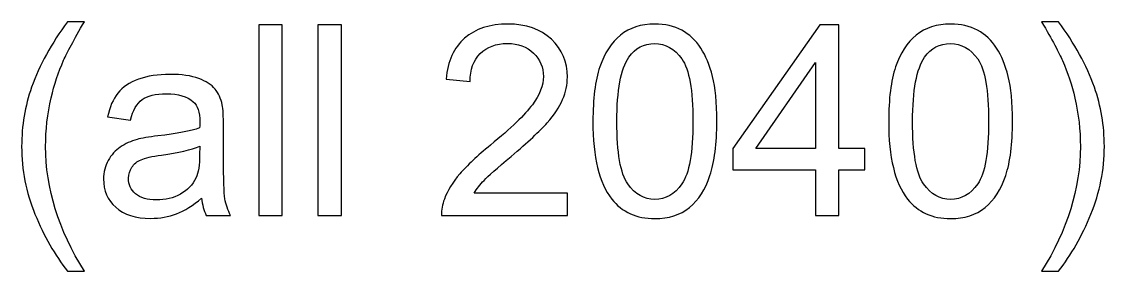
# Model space of a CAD drawing. Header units: inches. Extents: x -38 to 6, y -62 to 68.
# Drawn here: x -1.68 to 4.83, y -52.86 to -51.36 of the extents above; entities that cross this region are included whole.
import ezdxf

# ---------------------------------------------------------------- set-up
doc = ezdxf.new("R2010")
doc.units = ezdxf.units.IN
doc.header["$MEASUREMENT"] = 0
doc.layers.add('Layer 1', color=7, linetype='Continuous')

msp = doc.modelspace()

# ---------------------------------------------------------------- linework, layer by layer
at = {"layer": 'Layer 1', "color": 250}
for points, knots in [([(-1.4017, -52.8631), (-1.4789, -52.7655), (-1.5444, -52.6513), (-1.5979, -52.5203), (-1.5979, -52.5203), (-1.6514, -52.3893), (-1.678, -52.2535), (-1.678, -52.1133), (-1.678, -52.1133), (-1.678, -51.9895), (-1.658, -51.871), (-1.6181, -51.7579), (-1.6181, -51.7579), (-1.5712, -51.6264), (-1.4991, -51.4954), (-1.4017, -51.365), (-1.4017, -51.365), (-1.4017, -51.365), (-1.301, -51.365), (-1.301, -51.365), (-1.301, -51.365), (-1.3639, -51.473), (-1.4057, -51.5502), (-1.4259, -51.5966), (-1.4259, -51.5966), (-1.4576, -51.6682), (-1.4826, -51.743), (-1.5007, -51.821), (-1.5007, -51.821), (-1.5231, -51.9181), (-1.5342, -52.0158), (-1.5342, -52.1141), (-1.5342, -52.1141), (-1.5342, -52.364), (-1.4565, -52.6137), (-1.301, -52.8631), (-1.301, -52.8631), (-1.301, -52.8631), (-1.4017, -52.8631), (-1.4017, -52.8631)], [0, 0, 0, 0, 0.090909, 0.090909, 0.090909, 0.090909, 0.181818, 0.181818, 0.181818, 0.181818, 0.272727, 0.272727, 0.272727, 0.272727, 0.363636, 0.363636, 0.363636, 0.363636, 0.454545, 0.454545, 0.454545, 0.454545, 0.545455, 0.545455, 0.545455, 0.545455, 0.636364, 0.636364, 0.636364, 0.636364, 0.727273, 0.727273, 0.727273, 0.727273, 0.818182, 0.818182, 0.818182, 0.818182, 1, 1, 1, 1]), ([(1.6016, -52.3936), (1.6016, -52.3936), (1.6016, -52.5277), (1.6016, -52.5277), (1.6016, -52.5277), (1.6016, -52.5277), (0.8446, -52.5277), (0.8446, -52.5277), (0.8446, -52.5277), (0.8435, -52.4939), (0.8491, -52.4614), (0.8611, -52.43), (0.8611, -52.43), (0.8805, -52.3787), (0.9116, -52.3278), (0.9545, -52.278), (0.9545, -52.278), (0.9974, -52.2283), (1.0586, -52.1708), (1.1382, -52.1055), (1.1382, -52.1055), (1.262, -52.0036), (1.3461, -51.9229), (1.39, -51.8633), (1.39, -51.8633), (1.4342, -51.8037), (1.4563, -51.7472), (1.4563, -51.694), (1.4563, -51.694), (1.4563, -51.6383), (1.4363, -51.5915), (1.3964, -51.5532), (1.3964, -51.5532), (1.3565, -51.5151), (1.3043, -51.4959), (1.2401, -51.4959), (1.2401, -51.4959), (1.1722, -51.4959), (1.1179, -51.5162), (1.0772, -51.5566), (1.0772, -51.5566), (1.0365, -51.5968), (1.016, -51.6527), (1.0155, -51.7243), (1.0155, -51.7243), (1.0155, -51.7243), (0.8717, -51.71), (0.8717, -51.71), (0.8717, -51.71), (0.8816, -51.6024), (0.9188, -51.5204), (0.9832, -51.464), (0.9832, -51.464), (1.0479, -51.4075), (1.1344, -51.3793), (1.2433, -51.3793), (1.2433, -51.3793), (1.353, -51.3793), (1.44, -51.4097), (1.5039, -51.4706), (1.5039, -51.4706), (1.5681, -51.5316), (1.6, -51.6072), (1.6, -51.6972), (1.6, -51.6972), (1.6, -51.743), (1.5907, -51.788), (1.5718, -51.8321), (1.5718, -51.8321), (1.5532, -51.8766), (1.522, -51.9232), (1.4786, -51.9722), (1.4786, -51.9722), (1.435, -52.0209), (1.3629, -52.0882), (1.2622, -52.1734), (1.2622, -52.1734), (1.1778, -52.2442), (1.1235, -52.2921), (1.0996, -52.3174), (1.0996, -52.3174), (1.0756, -52.3427), (1.0559, -52.368), (1.0402, -52.3936), (1.0402, -52.3936), (1.0402, -52.3936), (1.6016, -52.3936), (1.6016, -52.3936)], [0, 0, 0, 0, 0.043478, 0.043478, 0.043478, 0.043478, 0.086957, 0.086957, 0.086957, 0.086957, 0.130435, 0.130435, 0.130435, 0.130435, 0.173913, 0.173913, 0.173913, 0.173913, 0.217391, 0.217391, 0.217391, 0.217391, 0.26087, 0.26087, 0.26087, 0.26087, 0.304348, 0.304348, 0.304348, 0.304348, 0.347826, 0.347826, 0.347826, 0.347826, 0.391304, 0.391304, 0.391304, 0.391304, 0.434783, 0.434783, 0.434783, 0.434783, 0.478261, 0.478261, 0.478261, 0.478261, 0.521739, 0.521739, 0.521739, 0.521739, 0.565217, 0.565217, 0.565217, 0.565217, 0.608696, 0.608696, 0.608696, 0.608696, 0.652174, 0.652174, 0.652174, 0.652174, 0.695652, 0.695652, 0.695652, 0.695652, 0.73913, 0.73913, 0.73913, 0.73913, 0.782609, 0.782609, 0.782609, 0.782609, 0.826087, 0.826087, 0.826087, 0.826087, 0.869565, 0.869565, 0.869565, 0.869565, 0.913043, 0.913043, 0.913043, 0.913043, 1, 1, 1, 1]), ([(1.7536, -51.9634), (1.7536, -51.8284), (1.7675, -51.7193), (1.7952, -51.6367), (1.7952, -51.6367), (1.8231, -51.554), (1.8644, -51.4903), (1.9192, -51.4459), (1.9192, -51.4459), (1.9738, -51.4014), (2.0427, -51.3793), (2.1258, -51.3793), (2.1258, -51.3793), (2.187, -51.3793), (2.2408, -51.3916), (2.2874, -51.4163), (2.2874, -51.4163), (2.3337, -51.4411), (2.372, -51.4768), (2.4018, -51.5233), (2.4018, -51.5233), (2.4317, -51.5697), (2.4551, -51.6264), (2.4721, -51.6932), (2.4721, -51.6932), (2.4894, -51.76), (2.4979, -51.8502), (2.4979, -51.9634), (2.4979, -51.9634), (2.4979, -52.0975), (2.4841, -52.2062), (2.4567, -52.2887), (2.4567, -52.2887), (2.4293, -52.3715), (2.388, -52.4351), (2.3332, -52.4798), (2.3332, -52.4798), (2.2786, -52.5245), (2.2094, -52.5469), (2.1258, -52.5469), (2.1258, -52.5469), (2.0158, -52.5469), (1.9293, -52.5078), (1.8665, -52.4292), (1.8665, -52.4292), (1.7912, -52.3334), (1.7536, -52.1782), (1.7536, -51.9634)], [0, 0, 0, 0, 0.076923, 0.076923, 0.076923, 0.076923, 0.153846, 0.153846, 0.153846, 0.153846, 0.230769, 0.230769, 0.230769, 0.230769, 0.307692, 0.307692, 0.307692, 0.307692, 0.384615, 0.384615, 0.384615, 0.384615, 0.461538, 0.461538, 0.461538, 0.461538, 0.538462, 0.538462, 0.538462, 0.538462, 0.615385, 0.615385, 0.615385, 0.615385, 0.692308, 0.692308, 0.692308, 0.692308, 0.769231, 0.769231, 0.769231, 0.769231, 0.846154, 0.846154, 0.846154, 0.846154, 1, 1, 1, 1]), ([(3.5303, -51.9634), (3.5303, -51.8284), (3.5441, -51.7193), (3.5718, -51.6367), (3.5718, -51.6367), (3.5998, -51.554), (3.641, -51.4903), (3.6959, -51.4459), (3.6959, -51.4459), (3.7504, -51.4014), (3.8194, -51.3793), (3.9024, -51.3793), (3.9024, -51.3793), (3.9636, -51.3793), (4.0174, -51.3916), (4.064, -51.4163), (4.064, -51.4163), (4.1103, -51.4411), (4.1487, -51.4768), (4.1785, -51.5233), (4.1785, -51.5233), (4.2083, -51.5697), (4.2317, -51.6264), (4.2488, -51.6932), (4.2488, -51.6932), (4.2661, -51.76), (4.2746, -51.8502), (4.2746, -51.9634), (4.2746, -51.9634), (4.2746, -52.0975), (4.2607, -52.2062), (4.2333, -52.2887), (4.2333, -52.2887), (4.2059, -52.3715), (4.1646, -52.4351), (4.1098, -52.4798), (4.1098, -52.4798), (4.0552, -52.5245), (3.986, -52.5469), (3.9024, -52.5469), (3.9024, -52.5469), (3.7925, -52.5469), (3.706, -52.5078), (3.6431, -52.4292), (3.6431, -52.4292), (3.5678, -52.3334), (3.5303, -52.1782), (3.5303, -51.9634)], [0, 0, 0, 0, 0.076923, 0.076923, 0.076923, 0.076923, 0.153846, 0.153846, 0.153846, 0.153846, 0.230769, 0.230769, 0.230769, 0.230769, 0.307692, 0.307692, 0.307692, 0.307692, 0.384615, 0.384615, 0.384615, 0.384615, 0.461538, 0.461538, 0.461538, 0.461538, 0.538462, 0.538462, 0.538462, 0.538462, 0.615385, 0.615385, 0.615385, 0.615385, 0.692308, 0.692308, 0.692308, 0.692308, 0.769231, 0.769231, 0.769231, 0.769231, 0.846154, 0.846154, 0.846154, 0.846154, 1, 1, 1, 1]), ([(4.5496, -52.8631), (4.5496, -52.8631), (4.4489, -52.8631), (4.4489, -52.8631), (4.4489, -52.8631), (4.6044, -52.6137), (4.6821, -52.364), (4.6821, -52.1141), (4.6821, -52.1141), (4.6821, -52.0164), (4.671, -51.9195), (4.6486, -51.8234), (4.6486, -51.8234), (4.631, -51.7454), (4.6063, -51.6706), (4.5746, -51.5987), (4.5746, -51.5987), (4.5544, -51.5521), (4.5123, -51.4741), (4.4489, -51.365), (4.4489, -51.365), (4.4489, -51.365), (4.5496, -51.365), (4.5496, -51.365), (4.5496, -51.365), (4.647, -51.4954), (4.7191, -51.6264), (4.766, -51.7579), (4.766, -51.7579), (4.8059, -51.871), (4.8259, -51.9895), (4.8259, -52.1133), (4.8259, -52.1133), (4.8259, -52.2535), (4.799, -52.3893), (4.7452, -52.5203), (4.7452, -52.5203), (4.6917, -52.6513), (4.6265, -52.7655), (4.5496, -52.8631)], [0, 0, 0, 0, 0.090909, 0.090909, 0.090909, 0.090909, 0.181818, 0.181818, 0.181818, 0.181818, 0.272727, 0.272727, 0.272727, 0.272727, 0.363636, 0.363636, 0.363636, 0.363636, 0.454545, 0.454545, 0.454545, 0.454545, 0.545455, 0.545455, 0.545455, 0.545455, 0.636364, 0.636364, 0.636364, 0.636364, 0.727273, 0.727273, 0.727273, 0.727273, 0.818182, 0.818182, 0.818182, 0.818182, 1, 1, 1, 1]), ([(-0.253, -52.5277), (-0.253, -52.5277), (-0.253, -51.3841), (-0.253, -51.3841), (-0.253, -51.3841), (-0.253, -51.3841), (-0.1125, -51.3841), (-0.1125, -51.3841), (-0.1125, -51.3841), (-0.1125, -51.3841), (-0.1125, -52.5277), (-0.1125, -52.5277), (-0.1125, -52.5277), (-0.1125, -52.5277), (-0.253, -52.5277), (-0.253, -52.5277)], [0, 0, 0, 0, 0.2, 0.2, 0.2, 0.2, 0.4, 0.4, 0.4, 0.4, 0.6, 0.6, 0.6, 0.6, 1, 1, 1, 1]), ([(0.1018, -52.5277), (0.1018, -52.5277), (0.1018, -51.3841), (0.1018, -51.3841), (0.1018, -51.3841), (0.1018, -51.3841), (0.2424, -51.3841), (0.2424, -51.3841), (0.2424, -51.3841), (0.2424, -51.3841), (0.2424, -52.5277), (0.2424, -52.5277), (0.2424, -52.5277), (0.2424, -52.5277), (0.1018, -52.5277), (0.1018, -52.5277)], [0, 0, 0, 0, 0.2, 0.2, 0.2, 0.2, 0.4, 0.4, 0.4, 0.4, 0.6, 0.6, 0.6, 0.6, 1, 1, 1, 1]), ([(3.0908, -52.5277), (3.0908, -52.5277), (3.0908, -52.2546), (3.0908, -52.2546), (3.0908, -52.2546), (3.0908, -52.2546), (2.594, -52.2546), (2.594, -52.2546), (2.594, -52.2546), (2.594, -52.2546), (2.594, -52.1252), (2.594, -52.1252), (2.594, -52.1252), (2.594, -52.1252), (3.1163, -51.3841), (3.1163, -51.3841), (3.1163, -51.3841), (3.1163, -51.3841), (3.2313, -51.3841), (3.2313, -51.3841), (3.2313, -51.3841), (3.2313, -51.3841), (3.2313, -52.1252), (3.2313, -52.1252), (3.2313, -52.1252), (3.2313, -52.1252), (3.3863, -52.1252), (3.3863, -52.1252), (3.3863, -52.1252), (3.3863, -52.1252), (3.3863, -52.2546), (3.3863, -52.2546), (3.3863, -52.2546), (3.3863, -52.2546), (3.2313, -52.2546), (3.2313, -52.2546), (3.2313, -52.2546), (3.2313, -52.2546), (3.2313, -52.5277), (3.2313, -52.5277), (3.2313, -52.5277), (3.2313, -52.5277), (3.0908, -52.5277), (3.0908, -52.5277)], [0, 0, 0, 0, 0.083333, 0.083333, 0.083333, 0.083333, 0.166667, 0.166667, 0.166667, 0.166667, 0.25, 0.25, 0.25, 0.25, 0.333333, 0.333333, 0.333333, 0.333333, 0.416667, 0.416667, 0.416667, 0.416667, 0.5, 0.5, 0.5, 0.5, 0.583333, 0.583333, 0.583333, 0.583333, 0.666667, 0.666667, 0.666667, 0.666667, 0.75, 0.75, 0.75, 0.75, 0.833333, 0.833333, 0.833333, 0.833333, 1, 1, 1, 1]), ([(1.8974, -51.9639), (1.8974, -52.1521), (1.9192, -52.2772), (1.9631, -52.339), (1.9631, -52.339), (2.0071, -52.401), (2.0614, -52.4319), (2.1258, -52.4319), (2.1258, -52.4319), (2.1902, -52.4319), (2.2445, -52.4008), (2.2884, -52.3387), (2.2884, -52.3387), (2.3324, -52.2764), (2.3542, -52.1516), (2.3542, -51.9639), (2.3542, -51.9639), (2.3542, -51.7757), (2.3324, -51.6506), (2.2884, -51.5888), (2.2884, -51.5888), (2.2448, -51.5268), (2.1899, -51.4959), (2.1242, -51.4959), (2.1242, -51.4959), (2.0598, -51.4959), (2.0081, -51.5233), (1.9695, -51.5779), (1.9695, -51.5779), (1.9213, -51.6474), (1.8974, -51.7762), (1.8974, -51.9639)], [0, 0, 0, 0, 0.111111, 0.111111, 0.111111, 0.111111, 0.222222, 0.222222, 0.222222, 0.222222, 0.333333, 0.333333, 0.333333, 0.333333, 0.444444, 0.444444, 0.444444, 0.444444, 0.555556, 0.555556, 0.555556, 0.555556, 0.666667, 0.666667, 0.666667, 0.666667, 0.777778, 0.777778, 0.777778, 0.777778, 1, 1, 1, 1]), ([(3.674, -51.9639), (3.674, -52.1521), (3.6959, -52.2772), (3.7398, -52.339), (3.7398, -52.339), (3.7837, -52.401), (3.838, -52.4319), (3.9024, -52.4319), (3.9024, -52.4319), (3.9668, -52.4319), (4.0211, -52.4008), (4.0651, -52.3387), (4.0651, -52.3387), (4.109, -52.2764), (4.1308, -52.1516), (4.1308, -51.9639), (4.1308, -51.9639), (4.1308, -51.7757), (4.109, -51.6506), (4.0651, -51.5888), (4.0651, -51.5888), (4.0214, -51.5268), (3.9666, -51.4959), (3.9008, -51.4959), (3.9008, -51.4959), (3.8364, -51.4959), (3.7848, -51.5233), (3.7462, -51.5779), (3.7462, -51.5779), (3.698, -51.6474), (3.674, -51.7762), (3.674, -51.9639)], [0, 0, 0, 0, 0.111111, 0.111111, 0.111111, 0.111111, 0.222222, 0.222222, 0.222222, 0.222222, 0.333333, 0.333333, 0.333333, 0.333333, 0.444444, 0.444444, 0.444444, 0.444444, 0.555556, 0.555556, 0.555556, 0.555556, 0.666667, 0.666667, 0.666667, 0.666667, 0.777778, 0.777778, 0.777778, 0.777778, 1, 1, 1, 1]), ([(3.0908, -52.1252), (3.0908, -52.1252), (3.0908, -51.6107), (3.0908, -51.6107), (3.0908, -51.6107), (3.0908, -51.6107), (2.7322, -52.1252), (2.7322, -52.1252), (2.7322, -52.1252), (2.7322, -52.1252), (3.0908, -52.1252), (3.0908, -52.1252)], [0, 0, 0, 0, 0.25, 0.25, 0.25, 0.25, 0.5, 0.5, 0.5, 0.5, 1, 1, 1, 1]), ([(-0.5967, -52.4239), (-0.6489, -52.4684), (-0.6992, -52.4995), (-0.7473, -52.5179), (-0.7473, -52.5179), (-0.7955, -52.5363), (-0.8472, -52.5453), (-0.9025, -52.5453), (-0.9025, -52.5453), (-0.9936, -52.5453), (-1.0636, -52.5232), (-1.1126, -52.4788), (-1.1126, -52.4788), (-1.1616, -52.4346), (-1.186, -52.3779), (-1.186, -52.3089), (-1.186, -52.3089), (-1.186, -52.2684), (-1.1767, -52.2314), (-1.1584, -52.1979), (-1.1584, -52.1979), (-1.1397, -52.1644), (-1.1155, -52.1377), (-1.0857, -52.1175), (-1.0857, -52.1175), (-1.0556, -52.0973), (-1.0221, -52.0818), (-0.9845, -52.0715), (-0.9845, -52.0715), (-0.9568, -52.0643), (-0.9151, -52.0574), (-0.8594, -52.0504), (-0.8594, -52.0504), (-0.746, -52.0371), (-0.6622, -52.0209), (-0.6087, -52.0022), (-0.6087, -52.0022), (-0.6081, -51.9831), (-0.6079, -51.9708), (-0.6079, -51.9658), (-0.6079, -51.9658), (-0.6079, -51.9088), (-0.6212, -51.8686), (-0.6478, -51.8452), (-0.6478, -51.8452), (-0.6837, -51.8135), (-0.7372, -51.7978), (-0.808, -51.7978), (-0.808, -51.7978), (-0.8743, -51.7978), (-0.9233, -51.8095), (-0.9547, -51.8327), (-0.9547, -51.8327), (-0.9864, -51.8558), (-1.0096, -51.8968), (-1.0247, -51.9559), (-1.0247, -51.9559), (-1.0247, -51.9559), (-1.1621, -51.9368), (-1.1621, -51.9368), (-1.1621, -51.9368), (-1.1496, -51.8779), (-1.1291, -51.8303), (-1.1003, -51.7941), (-1.1003, -51.7941), (-1.0716, -51.7579), (-1.0301, -51.7302), (-0.9757, -51.7105), (-0.9757, -51.7105), (-0.9217, -51.6911), (-0.8586, -51.6812), (-0.7873, -51.6812), (-0.7873, -51.6812), (-0.7165, -51.6812), (-0.6587, -51.6895), (-0.6142, -51.7062), (-0.6142, -51.7062), (-0.5701, -51.723), (-0.5373, -51.7438), (-0.5165, -51.7691), (-0.5165, -51.7691), (-0.4958, -51.7943), (-0.4811, -51.8263), (-0.4726, -51.8649), (-0.4726, -51.8649), (-0.4681, -51.8888), (-0.4657, -51.932), (-0.4657, -51.994), (-0.4657, -51.994), (-0.4657, -51.994), (-0.4657, -52.1803), (-0.4657, -52.1803), (-0.4657, -52.1803), (-0.4657, -52.3105), (-0.4628, -52.3928), (-0.4569, -52.4276), (-0.4569, -52.4276), (-0.4513, -52.4625), (-0.4396, -52.4958), (-0.4226, -52.5277), (-0.4226, -52.5277), (-0.4226, -52.5277), (-0.5695, -52.5277), (-0.5695, -52.5277), (-0.5695, -52.5277), (-0.5836, -52.4982), (-0.5927, -52.4636), (-0.5967, -52.4239)], [0, 0, 0, 0, 0.035714, 0.035714, 0.035714, 0.035714, 0.071429, 0.071429, 0.071429, 0.071429, 0.107143, 0.107143, 0.107143, 0.107143, 0.142857, 0.142857, 0.142857, 0.142857, 0.178571, 0.178571, 0.178571, 0.178571, 0.214286, 0.214286, 0.214286, 0.214286, 0.25, 0.25, 0.25, 0.25, 0.285714, 0.285714, 0.285714, 0.285714, 0.321429, 0.321429, 0.321429, 0.321429, 0.357143, 0.357143, 0.357143, 0.357143, 0.392857, 0.392857, 0.392857, 0.392857, 0.428571, 0.428571, 0.428571, 0.428571, 0.464286, 0.464286, 0.464286, 0.464286, 0.5, 0.5, 0.5, 0.5, 0.535714, 0.535714, 0.535714, 0.535714, 0.571429, 0.571429, 0.571429, 0.571429, 0.607143, 0.607143, 0.607143, 0.607143, 0.642857, 0.642857, 0.642857, 0.642857, 0.678571, 0.678571, 0.678571, 0.678571, 0.714286, 0.714286, 0.714286, 0.714286, 0.75, 0.75, 0.75, 0.75, 0.785714, 0.785714, 0.785714, 0.785714, 0.821429, 0.821429, 0.821429, 0.821429, 0.857143, 0.857143, 0.857143, 0.857143, 0.892857, 0.892857, 0.892857, 0.892857, 0.928571, 0.928571, 0.928571, 0.928571, 1, 1, 1, 1]), ([(-0.6079, -52.1125), (-0.659, -52.1332), (-0.7356, -52.1508), (-0.8379, -52.1652), (-0.8379, -52.1652), (-0.8959, -52.1734), (-0.9369, -52.1827), (-0.9608, -52.1931), (-0.9608, -52.1931), (-0.9848, -52.2035), (-1.0032, -52.2187), (-1.0162, -52.2384), (-1.0162, -52.2384), (-1.0293, -52.2583), (-1.0359, -52.2804), (-1.0359, -52.3049), (-1.0359, -52.3049), (-1.0359, -52.3419), (-1.0218, -52.3731), (-0.9933, -52.3978), (-0.9933, -52.3978), (-0.9648, -52.4226), (-0.9233, -52.4351), (-0.8687, -52.4351), (-0.8687, -52.4351), (-0.8147, -52.4351), (-0.7665, -52.4234), (-0.7242, -52.3997), (-0.7242, -52.3997), (-0.6821, -52.3763), (-0.651, -52.3441), (-0.6313, -52.3033), (-0.6313, -52.3033), (-0.6161, -52.2716), (-0.6087, -52.2251), (-0.6087, -52.1636), (-0.6087, -52.1636), (-0.6087, -52.1636), (-0.6079, -52.1125), (-0.6079, -52.1125)], [0, 0, 0, 0, 0.090909, 0.090909, 0.090909, 0.090909, 0.181818, 0.181818, 0.181818, 0.181818, 0.272727, 0.272727, 0.272727, 0.272727, 0.363636, 0.363636, 0.363636, 0.363636, 0.454545, 0.454545, 0.454545, 0.454545, 0.545455, 0.545455, 0.545455, 0.545455, 0.636364, 0.636364, 0.636364, 0.636364, 0.727273, 0.727273, 0.727273, 0.727273, 0.818182, 0.818182, 0.818182, 0.818182, 1, 1, 1, 1])]:
    msp.add_open_spline(points, degree=3, knots=knots, dxfattribs=at)

doc.saveas('drawing.dxf')
